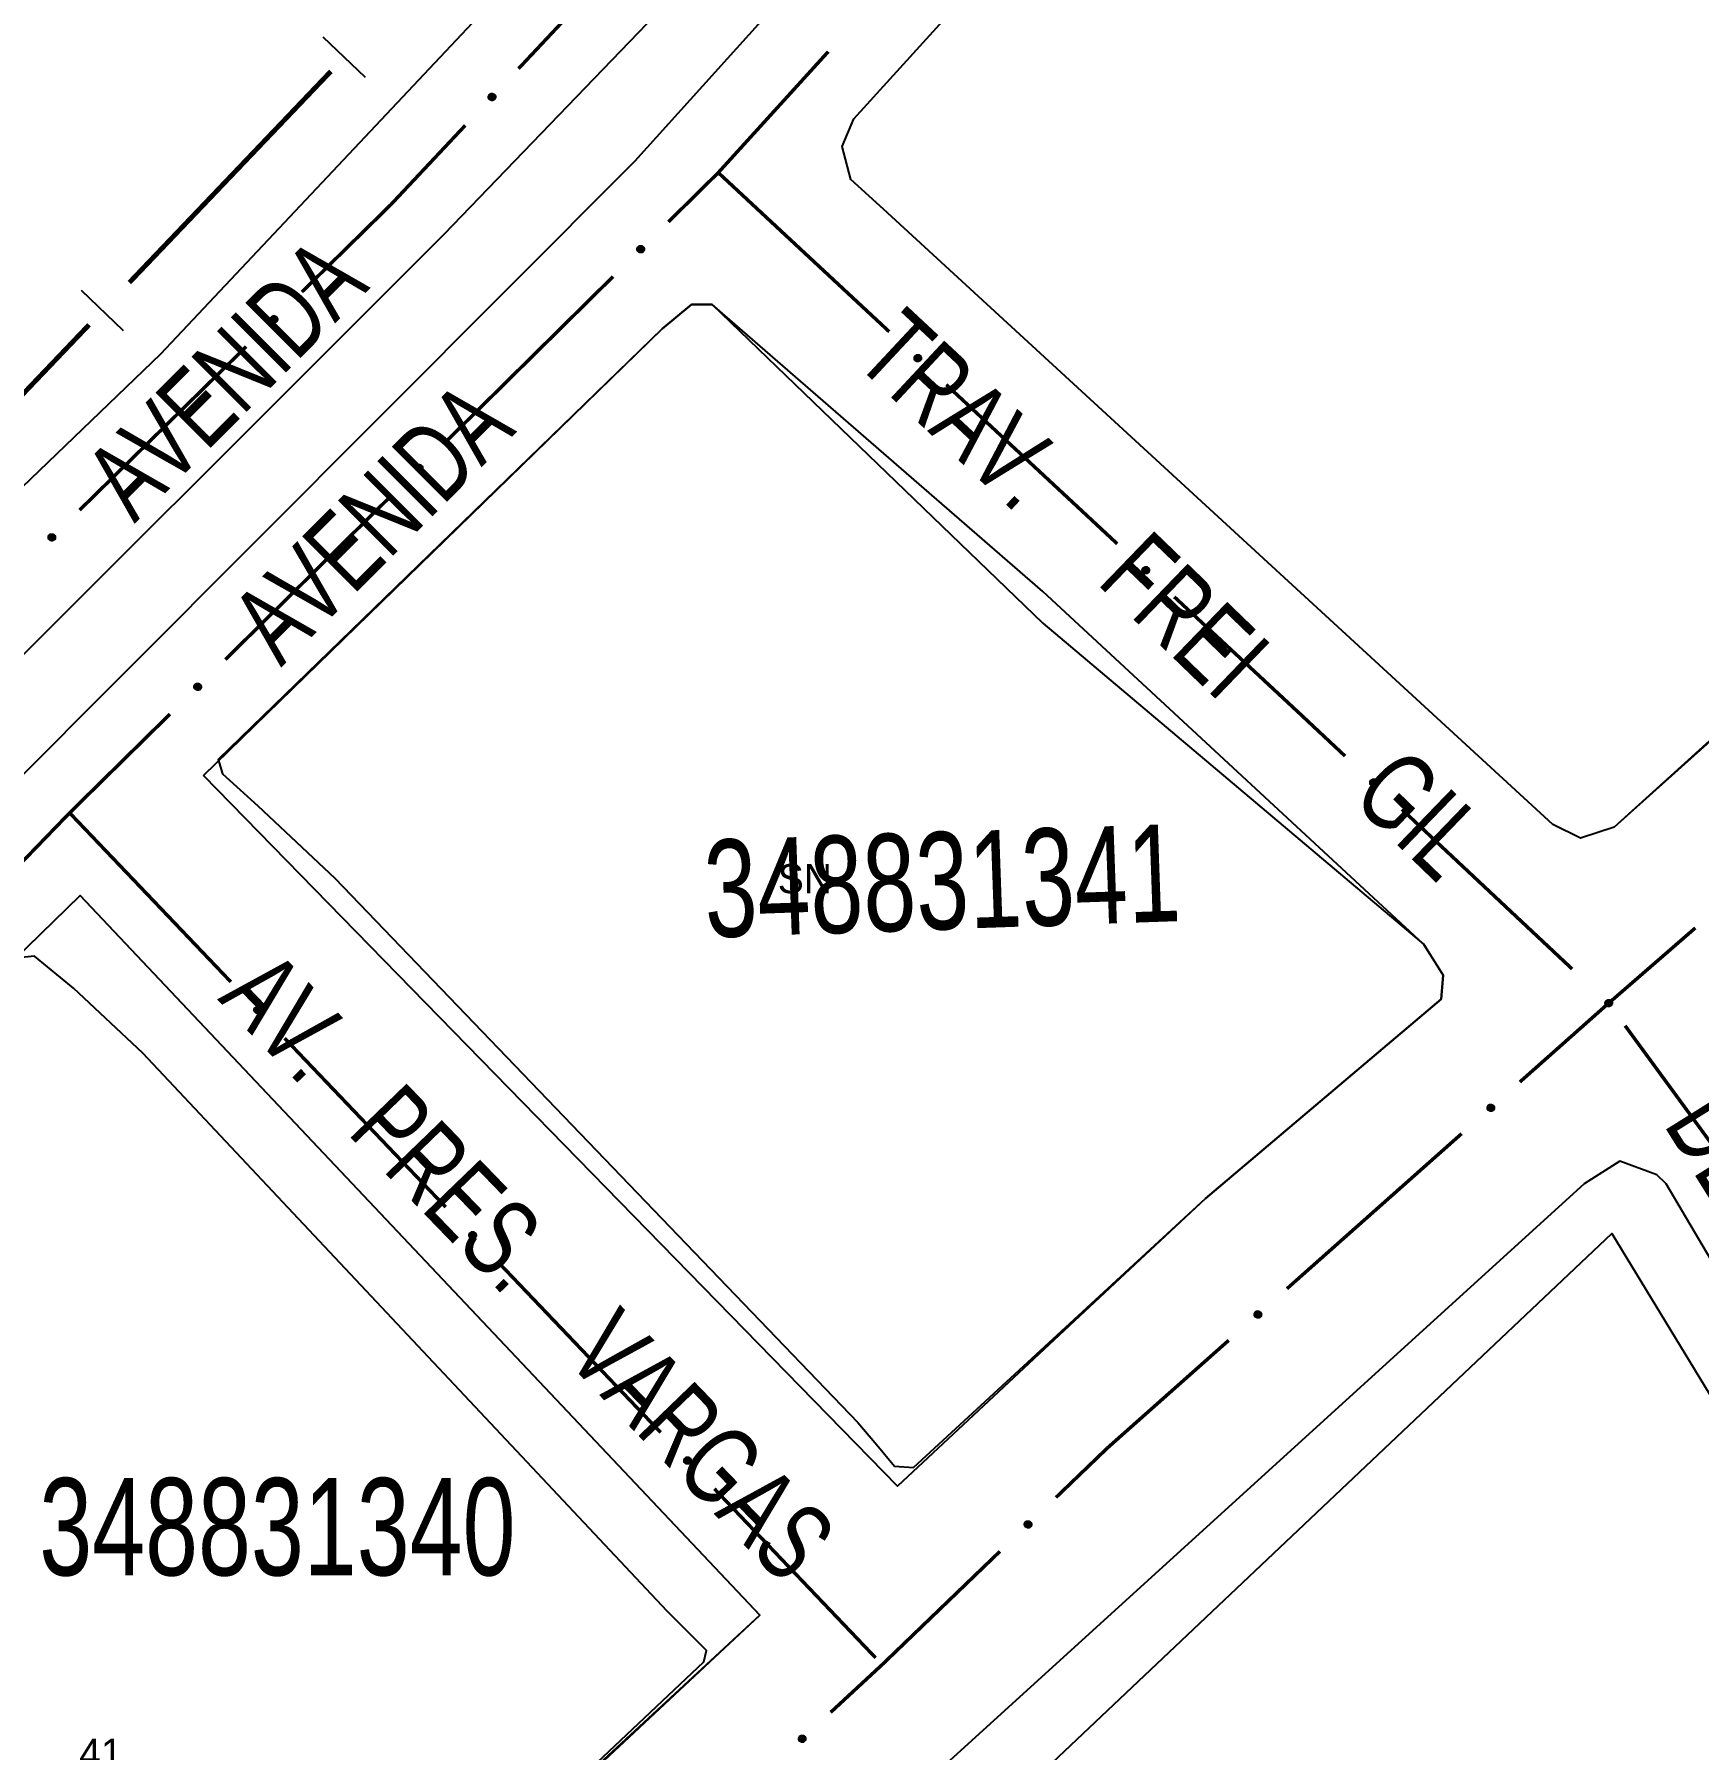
# Model space of a CAD drawing. Extents: x 199577 to 200882, y 4838726 to 4840156.
# Drawn here: x 200227.9 to 200313.4, y 4839919.8 to 4840007.9 of the extents above; entities that cross this region are included whole.
import ezdxf
from ezdxf.enums import TextEntityAlignment as Align

# ---------------------------------------------------------------- set-up
doc = ezdxf.new("R2010")
doc.units = 0
doc.header["$LTSCALE"] = 1.5
doc.header["$MEASUREMENT"] = 0
for name, color, linetype in [('CD_MALHA_LOTES', 7, 'CONTINUOUS'), ('CD_TXT_QUADRA', 2, 'CONTINUOUS'), ('LM-LIM-SETORES-BAIRROS', 250, 'CONTINUOUS'), ('RU-QUADRA', 210, 'CONTINUOUS'), ('SV-EIXO-RUA-PAV', 20, 'CONTINUOUS'), ('SV-RUA-PAVIM', 7, 'CONTINUOUS'), ('SV-TXT-RUA-PAV', 7, 'CONTINUOUS'), ('Th_NmrPorta', 1, 'CONTINUOUS')]:
    doc.layers.add(name, color=color, linetype=linetype)
doc.styles.add('ARIAL', font='ARIAL.SHX')

msp = doc.modelspace()

# ---------------------------------------------------------------- linework, layer by layer
at = {"layer": 'CD_MALHA_LOTES', "linetype": 'Continuous', "flags": 128}
for points in [[(200420.47, 4840073.04), (200420.49, 4840071.09), (200419.44, 4840068.01), (200416.15, 4840064.12), (200374.87, 4840026.07), (200324.85, 4839981.43), (200309.09, 4839967.15), (200307.37, 4839966.59), (200305.95, 4839967.3), (200271.55, 4839998.92)], [(200271.55, 4839998.92), (200269.87, 4840000.43), (200269.42, 4840002.13), (200270.02, 4840003.55), (200278.35, 4840012.73)], [(200260.18, 4839992.77), (200261.69, 4839994.01), (200262.75, 4839994.01), (200279.74, 4839977.64), (200299.3, 4839961.14), (200300.3, 4839959.55), (200300.2, 4839958.31), (200288.1, 4839948.08), (200272.27, 4839933.3)], [(200236.61, 4839969.81), (200260.18, 4839992.77)], [(200272.27, 4839933.3), (200236.61, 4839969.81)], [(200205.7, 4839930.33), (200203.48, 4839935.06), (200203.88, 4839937.05), (200205.11, 4839939.13), (200230.27, 4839963.64)], [(200230.27, 4839963.64), (200265.19, 4839926.67)], [(200257.47, 4839897.56), (200308.97, 4839946.28), (200329.27, 4839912.91), (200303.34, 4839897.56)], [(200265.19, 4839926.67), (200233.74, 4839897.56)]]:
    msp.add_lwpolyline(points, dxfattribs=at)
at = {"layer": 'LM-LIM-SETORES-BAIRROS'}
for points in [[(200244.930331, 4840005.684069), (200242.759812, 4840007.755023)], [(200232.504609, 4839992.660957), (200230.334091, 4839994.731911)]]:
    msp.add_lwpolyline(points, dxfattribs=at)
at = {"layer": 'LM-LIM-SETORES-BAIRROS', "const_width": 0.25}
for points in [[(200232.799986, 4839995.143447), (200243.154754, 4840005.99604)], [(200224.2, 4839986.13), (200230.729032, 4839992.972928)]]:
    msp.add_lwpolyline(points, dxfattribs=at)
at = {"layer": 'RU-QUADRA', "linetype": 'Continuous', "flags": 128}
for points in [[(200271.55, 4839998.92), (200269.87, 4840000.43), (200269.42, 4840002.13), (200270.02, 4840003.55), (200278.35, 4840012.73), (200294.07, 4840030.4), (200339.42, 4840085.59), (200368.04, 4840124.32), (200373.22, 4840128.26), (200377.31, 4840129.5), (200381.41, 4840129.62), (200385.26, 4840128.97), (200388.91, 4840126.66), (200391.81, 4840123.42), (200394.09, 4840119.61), (200420.47, 4840073.04), (200420.49, 4840071.09), (200419.44, 4840068.01), (200416.15, 4840064.12), (200374.44, 4840025.69), (200309.09, 4839967.15), (200307.37, 4839966.59), (200305.95, 4839967.3)], [(200236.61, 4839969.81), (200260.18, 4839992.77), (200261.69, 4839994.01), (200262.75, 4839994.01), (200279.74, 4839977.64), (200299.3, 4839961.14), (200300.3, 4839959.55), (200300.2, 4839958.31), (200288.1, 4839948.08), (200272.27, 4839933.3)], [(200234, 4839897.56), (200234.02, 4839897.57), (200265.19, 4839926.67), (200230.27, 4839963.64), (200205.11, 4839939.13), (200203.88, 4839937.05), (200203.48, 4839935.06), (200205.7, 4839930.33), (200225.45, 4839897.56), (200226.01, 4839896.64), (200227.75, 4839895.31), (200229.82, 4839894.95), (200231.68, 4839895.65)], [(200257.47, 4839897.56), (200308.97, 4839946.28), (200329.27, 4839912.91), (200303.34, 4839897.56), (200248.55, 4839865.11), (200240.43, 4839878.64), (200242.24, 4839883.15)]]:
    msp.add_lwpolyline(points, close=True, dxfattribs=at)
at = {"layer": 'SV-EIXO-RUA-PAV', "const_width": 0.18}
for points in [[(200261.010119, 4840014.883961), (200252.797047, 4840006.134935)], [(200263.06, 4840000.79), (200268.711251, 4840007.008542)], [(200250.059356, 4840003.218593), (200246.637243, 4839999.573166)], [(200260.500869, 4839998.262005), (200262.635133, 4840000.370302)], [(200262.635133, 4840000.370302), (200263.06, 4840000.79)], [(200263.06, 4840000.79), (200271.845559, 4839992.61602)], [(200246.637243, 4839999.573166), (200246.24, 4839999.15)], [(200246.24, 4839999.15), (200241.658341, 4839994.653381)], [(200249.118129, 4839987.017752), (200257.655184, 4839995.450942)], [(200238.803545, 4839991.851571), (200230.239154, 4839983.446143)], [(200274.774078, 4839989.891359), (200283.559637, 4839981.717379)], [(200237.735389, 4839975.773499), (200246.272444, 4839984.206689)], [(200286.488157, 4839978.992719), (200292.345196, 4839973.543398)], [(200229.73, 4839967.89), (200234.885504, 4839972.966694)], [(200292.345196, 4839973.543398), (200292.94, 4839972.99)], [(200292.94, 4839972.99), (200295.265314, 4839970.809743)], [(200229.198699, 4839967.340251), (200229.73, 4839967.89)], [(200229.73, 4839967.89), (200238.012547, 4839959.206716)], [(200298.183291, 4839968.073795), (200306.937221, 4839959.865951)], [(200226.418943, 4839964.463976), (200229.198699, 4839967.340251)], [(200313.263528, 4839961.978936), (200309.488949, 4839958.699827)], [(200308.81, 4839958.11), (200304.246912, 4839954.060814)], [(200309.488949, 4839958.699827), (200308.81, 4839958.11)], [(200240.773396, 4839956.312289), (200249.055943, 4839947.629005)], [(200309.65593, 4839956.953611), (200316.740913, 4839947.268415)], [(200301.255033, 4839951.405883), (200292.279393, 4839943.441092)], [(200251.816792, 4839944.734577), (200260.099339, 4839936.051294)], [(200289.287513, 4839940.786162), (200283.303753, 4839935.476301)], [(200283.06, 4839935.26), (200280.412193, 4839932.7128)], [(200283.303753, 4839935.476301), (200283.06, 4839935.26)], [(200262.860188, 4839933.156866), (200271.142736, 4839924.473582)], [(200277.52953, 4839929.939669), (200271.764205, 4839924.393406)], [(200271.48, 4839924.12), (200268.834224, 4839921.670413)], [(200271.764205, 4839924.393406), (200271.48, 4839924.12)]]:
    msp.add_lwpolyline(points, dxfattribs=at)
at = {"layer": 'SV-EIXO-RUA-PAV'}
for points in [[(200251.606798, 4840004.706178), (200251.609035, 4840004.657321), (200251.600967, 4840004.614873), (200251.584048, 4840004.581406), (200251.561386, 4840004.555731), (200251.535243, 4840004.532075), (200251.503623, 4840004.51404), (200251.464095, 4840004.501798), (200251.4151, 4840004.499209), (200251.37216, 4840004.510332), (200251.338462, 4840004.525164), (200251.310329, 4840004.547253), (200251.287774, 4840004.573035), (200251.270126, 4840004.606499), (200251.258111, 4840004.646678), (200251.256701, 4840004.696007), (200251.264896, 4840004.737568), (200251.28211, 4840004.769509), (200251.304497, 4840004.797651), (200251.331476, 4840004.821482), (200251.362617, 4840004.839007), (200251.403092, 4840004.851032), (200251.451799, 4840004.851778), (200251.493343, 4840004.844078), (200251.525518, 4840004.827316), (200251.552728, 4840004.804653), (200251.576774, 4840004.77872), (200251.596226, 4840004.74769), (200251.606798, 4840004.706178)], [(200258.898449, 4839996.833813), (200258.898055, 4839996.88272), (200258.907717, 4839996.924833), (200258.925886, 4839996.957639), (200258.9495, 4839996.982441), (200258.976516, 4839997.005095), (200259.008793, 4839997.021925), (200259.048755, 4839997.032669), (200259.097812, 4839997.033408), (200259.140303, 4839997.020674), (200259.173418, 4839997.004583), (200259.200699, 4839996.981448), (200259.222265, 4839996.954835), (200259.238639, 4839996.920729), (200259.249131, 4839996.880126), (200259.248681, 4839996.830779), (200259.238925, 4839996.789557), (200259.220518, 4839996.758287), (200259.197087, 4839996.731009), (200259.169228, 4839996.708212), (200259.137449, 4839996.691874), (200259.096549, 4839996.681383), (200259.047849, 4839996.682473), (200259.006624, 4839996.691734), (200258.975105, 4839996.709697), (200258.948768, 4839996.73337), (200258.925717, 4839996.760191), (200258.907449, 4839996.791932), (200258.898449, 4839996.833813)], [(200240.410594, 4839993.274553), (200240.410829, 4839993.225645), (200240.401029, 4839993.183563), (200240.382754, 4839993.150817), (200240.35906, 4839993.126091), (200240.33197, 4839993.103526), (200240.299639, 4839993.086801), (200240.259643, 4839993.076186), (200240.210583, 4839993.075606), (200240.168134, 4839993.088478), (200240.135071, 4839993.104677), (200240.107866, 4839993.1279), (200240.086386, 4839993.154583), (200240.070123, 4839993.188742), (200240.059763, 4839993.229379), (200240.060373, 4839993.278725), (200240.070263, 4839993.319915), (200240.088771, 4839993.351124), (200240.112291, 4839993.378326), (200240.140223, 4839993.401033), (200240.172055, 4839993.417267), (200240.21299, 4839993.427625), (200240.261686, 4839993.426377), (200240.30288, 4839993.416982), (200240.334341, 4839993.398917), (200240.360601, 4839993.375159), (200240.383564, 4839993.348264), (200240.40173, 4839993.316463), (200240.410594, 4839993.274553)], [(200273.279609, 4839991.432153), (200273.328456, 4839991.434608), (200273.370939, 4839991.426729), (200273.404481, 4839991.409959), (200273.430257, 4839991.387412), (200273.454029, 4839991.361375), (200273.472205, 4839991.329836), (200273.484624, 4839991.290363), (200273.48743, 4839991.24138), (200273.476499, 4839991.19839), (200273.461817, 4839991.164626), (200273.439854, 4839991.136395), (200273.414173, 4839991.113725), (200273.380788, 4839991.095929), (200273.340663, 4839991.083734), (200273.29134, 4839991.082104), (200273.249744, 4839991.090114), (200273.217726, 4839991.107186), (200273.189484, 4839991.129447), (200273.165533, 4839991.15632), (200273.14787, 4839991.187382), (200273.135665, 4839991.227803), (200273.134701, 4839991.276506), (200273.142216, 4839991.318085), (200273.158834, 4839991.350333), (200273.181376, 4839991.377644), (200273.207201, 4839991.401805), (200273.238144, 4839991.421396), (200273.279609, 4839991.432153)], [(200247.515709, 4839985.58956), (200247.515315, 4839985.638467), (200247.524977, 4839985.68058), (200247.543146, 4839985.713386), (200247.56676, 4839985.738188), (200247.593776, 4839985.760842), (200247.626053, 4839985.777672), (200247.666015, 4839985.788416), (200247.715072, 4839985.789155), (200247.757563, 4839985.776421), (200247.790678, 4839985.76033), (200247.817958, 4839985.737195), (200247.839525, 4839985.710582), (200247.855899, 4839985.676476), (200247.866391, 4839985.635873), (200247.865941, 4839985.586525), (200247.856185, 4839985.545304), (200247.837778, 4839985.514034), (200247.814347, 4839985.486755), (200247.786488, 4839985.463959), (200247.754709, 4839985.447621), (200247.713809, 4839985.43713), (200247.665109, 4839985.43822), (200247.623884, 4839985.447481), (200247.592364, 4839985.465444), (200247.566028, 4839985.489117), (200247.542977, 4839985.515938), (200247.524708, 4839985.547679), (200247.515709, 4839985.58956)], [(200228.991407, 4839982.067315), (200228.991642, 4839982.018408), (200228.981843, 4839981.976326), (200228.963567, 4839981.94358), (200228.939873, 4839981.918854), (200228.912783, 4839981.896288), (200228.880452, 4839981.879563), (200228.840456, 4839981.868949), (200228.791396, 4839981.868369), (200228.748947, 4839981.881241), (200228.715885, 4839981.89744), (200228.688679, 4839981.920662), (200228.667199, 4839981.947346), (200228.650936, 4839981.981504), (200228.640576, 4839982.022142), (200228.641186, 4839982.071487), (200228.651076, 4839982.112677), (200228.669584, 4839982.143887), (200228.693104, 4839982.171089), (200228.721037, 4839982.193795), (200228.752868, 4839982.21003), (200228.793803, 4839982.220388), (200228.842499, 4839982.21914), (200228.883693, 4839982.209745), (200228.915154, 4839982.19168), (200228.941414, 4839982.167922), (200228.964378, 4839982.141026), (200228.982543, 4839982.109226), (200228.991407, 4839982.067315)], [(200284.993687, 4839980.533512), (200285.042534, 4839980.535967), (200285.085017, 4839980.528089), (200285.118559, 4839980.511319), (200285.144335, 4839980.488771), (200285.168107, 4839980.462734), (200285.186283, 4839980.431195), (200285.198702, 4839980.391722), (200285.201508, 4839980.342739), (200285.190577, 4839980.29975), (200285.175896, 4839980.265986), (200285.153932, 4839980.237754), (200285.128251, 4839980.215085), (200285.094866, 4839980.197288), (200285.054741, 4839980.185094), (200285.005419, 4839980.183464), (200284.963822, 4839980.191473), (200284.931805, 4839980.208546), (200284.903563, 4839980.230806), (200284.879612, 4839980.257679), (200284.861949, 4839980.288741), (200284.849743, 4839980.329163), (200284.848779, 4839980.377865), (200284.856294, 4839980.419444), (200284.872913, 4839980.451693), (200284.895454, 4839980.479004), (200284.92128, 4839980.503165), (200284.952223, 4839980.522755), (200284.993687, 4839980.533512)], [(200236.130954, 4839974.347597), (200236.130638, 4839974.396505), (200236.140367, 4839974.438603), (200236.158587, 4839974.471379), (200236.182241, 4839974.496145), (200236.209293, 4839974.518755), (200236.241596, 4839974.535534), (200236.281575, 4839974.546215), (200236.330633, 4839974.546877), (200236.373104, 4839974.534076), (200236.406193, 4839974.517932), (200236.433437, 4839974.494754), (200236.454962, 4839974.468107), (200236.471281, 4839974.433975), (200236.48171, 4839974.393355), (200236.481181, 4839974.344009), (200236.47136, 4839974.302802), (200236.452904, 4839974.271562), (200236.429429, 4839974.244321), (200236.401535, 4839974.221568), (200236.36973, 4839974.20528), (200236.328813, 4839974.194854), (200236.280115, 4839974.196021), (200236.238905, 4839974.205347), (200236.207414, 4839974.22336), (200236.181114, 4839974.247075), (200236.158106, 4839974.273932), (200236.139888, 4839974.305702), (200236.130954, 4839974.347597)], [(200296.694782, 4839969.620348), (200296.743638, 4839969.622614), (200296.786091, 4839969.614572), (200296.819568, 4839969.597672), (200296.845256, 4839969.575026), (200296.868928, 4839969.548897), (200296.886981, 4839969.517288), (200296.899248, 4839969.477767), (200296.901865, 4839969.428774), (200296.890768, 4839969.385827), (200296.875956, 4839969.35212), (200296.853884, 4839969.323973), (200296.828116, 4839969.301403), (200296.794662, 4839969.283736), (200296.75449, 4839969.271696), (200296.705162, 4839969.270256), (200296.663597, 4839969.278427), (200296.631645, 4839969.295623), (200296.603489, 4839969.317992), (200296.579642, 4839969.344957), (200296.5621, 4839969.376087), (200296.55005, 4839969.416556), (200296.549274, 4839969.465262), (200296.55695, 4839969.506811), (200296.573693, 4839969.538995), (200296.59634, 4839969.566219), (200296.622258, 4839969.59028), (200296.653276, 4839969.609751), (200296.694782, 4839969.620348)], [(200308.814015, 4839958.290958), (200308.862447, 4839958.28415), (200308.90268, 4839958.268395), (200308.932454, 4839958.245596), (200308.953512, 4839958.218589), (200308.971942, 4839958.188533), (200308.983839, 4839958.15413), (200308.988585, 4839958.113023), (200308.982096, 4839958.064391), (200308.963248, 4839958.024237), (200308.942458, 4839957.993851), (200308.915561, 4839957.970272), (200308.886063, 4839957.952856), (200308.849919, 4839957.941681), (200308.808214, 4839957.937278), (200308.75947, 4839957.944986), (200308.720133, 4839957.960702), (200308.691913, 4839957.98351), (200308.66838, 4839958.010701), (200308.649931, 4839958.041611), (200308.638448, 4839958.075448), (200308.63409, 4839958.117447), (200308.642336, 4839958.165457), (200308.657563, 4839958.20487), (200308.679969, 4839958.233402), (200308.70726, 4839958.255969), (200308.737181, 4839958.274821), (200308.771265, 4839958.288219), (200308.814015, 4839958.290958)], [(200239.373457, 4839957.93945), (200239.422363, 4839957.938988), (200239.464301, 4839957.92859), (200239.496783, 4839957.90985), (200239.521169, 4839957.885806), (200239.543346, 4839957.858397), (200239.559609, 4839957.825831), (200239.569652, 4839957.785688), (200239.569533, 4839957.736625), (200239.556058, 4839957.694363), (200239.53939, 4839957.661535), (200239.515782, 4839957.634663), (200239.488795, 4839957.613565), (200239.454408, 4839957.597791), (200239.413627, 4839957.58801), (200239.364295, 4839957.589324), (200239.32325, 4839957.5998), (200239.292308, 4839957.618751), (200239.265443, 4839957.642656), (200239.243137, 4839957.670909), (200239.227358, 4839957.702969), (200239.217584, 4839957.744047), (200239.219526, 4839957.79272), (200239.229507, 4839957.833776), (200239.248018, 4839957.864977), (200239.272148, 4839957.890895), (200239.299368, 4839957.913473), (200239.331424, 4839957.931184), (200239.373457, 4839957.93945)], [(200302.931505, 4839952.746377), (200302.929284, 4839952.697519), (200302.917384, 4839952.655982), (200302.897488, 4839952.624195), (200302.872582, 4839952.60069), (200302.844393, 4839952.579513), (200302.811263, 4839952.564433), (200302.770784, 4839952.55584), (200302.721757, 4839952.557724), (200302.680008, 4839952.572711), (200302.647801, 4839952.59055), (200302.621796, 4839952.615109), (200302.601682, 4839952.642838), (200302.587156, 4839952.67777), (200302.578848, 4839952.718876), (200302.581936, 4839952.768128), (200302.593882, 4839952.80877), (200302.613934, 4839952.839011), (200302.638789, 4839952.864998), (200302.667827, 4839952.886273), (200302.700434, 4839952.900889), (200302.741836, 4839952.909178), (200302.790408, 4839952.905487), (200302.831079, 4839952.894035), (200302.861594, 4839952.874413), (200302.886627, 4839952.849366), (200302.908211, 4839952.821352), (200302.924757, 4839952.788679), (200302.931505, 4839952.746377)], [(200250.416853, 4839946.361738), (200250.465759, 4839946.361276), (200250.507697, 4839946.350879), (200250.540179, 4839946.332139), (200250.564565, 4839946.308094), (200250.586742, 4839946.280686), (200250.603005, 4839946.248119), (200250.613048, 4839946.207976), (200250.612929, 4839946.158913), (200250.599454, 4839946.116652), (200250.582786, 4839946.083823), (200250.559178, 4839946.056952), (200250.532191, 4839946.035854), (200250.497804, 4839946.02008), (200250.457023, 4839946.010299), (200250.407692, 4839946.011613), (200250.366647, 4839946.022089), (200250.335704, 4839946.04104), (200250.308839, 4839946.064944), (200250.286534, 4839946.093198), (200250.270754, 4839946.125257), (200250.26098, 4839946.166335), (200250.262922, 4839946.215008), (200250.272903, 4839946.256065), (200250.291415, 4839946.287266), (200250.315545, 4839946.313184), (200250.342764, 4839946.335762), (200250.37482, 4839946.353472), (200250.416853, 4839946.361738)], [(200290.963986, 4839942.126656), (200290.961765, 4839942.077798), (200290.949865, 4839942.036261), (200290.929969, 4839942.004474), (200290.905062, 4839941.980969), (200290.876874, 4839941.959792), (200290.843743, 4839941.944711), (200290.803265, 4839941.936119), (200290.754238, 4839941.938003), (200290.712489, 4839941.95299), (200290.680281, 4839941.970829), (200290.654276, 4839941.995388), (200290.634163, 4839942.023116), (200290.619636, 4839942.058049), (200290.611329, 4839942.099155), (200290.614417, 4839942.148407), (200290.626362, 4839942.189049), (200290.646414, 4839942.21929), (200290.67127, 4839942.245277), (200290.700307, 4839942.266552), (200290.732914, 4839942.281168), (200290.774317, 4839942.289457), (200290.822889, 4839942.285765), (200290.86356, 4839942.274314), (200290.894074, 4839942.254692), (200290.919108, 4839942.229645), (200290.940692, 4839942.201631), (200290.957238, 4839942.168958), (200290.963986, 4839942.126656)], [(200261.460249, 4839934.784027), (200261.509155, 4839934.783565), (200261.551093, 4839934.773167), (200261.583576, 4839934.754427), (200261.607961, 4839934.730383), (200261.630139, 4839934.702974), (200261.646401, 4839934.670408), (200261.656445, 4839934.630265), (200261.656325, 4839934.581202), (200261.64285, 4839934.53894), (200261.626182, 4839934.506112), (200261.602574, 4839934.47924), (200261.575587, 4839934.458142), (200261.5412, 4839934.442368), (200261.500419, 4839934.432588), (200261.451088, 4839934.433901), (200261.410043, 4839934.444377), (200261.3791, 4839934.463328), (200261.352236, 4839934.487233), (200261.32993, 4839934.515486), (200261.31415, 4839934.547546), (200261.304376, 4839934.588624), (200261.306318, 4839934.637297), (200261.316299, 4839934.678354), (200261.334811, 4839934.709554), (200261.358941, 4839934.735473), (200261.386161, 4839934.758051), (200261.418217, 4839934.775761), (200261.460249, 4839934.784027)], [(200279.150724, 4839931.346515), (200279.15047, 4839931.297607), (200279.140251, 4839931.255625), (200279.121649, 4839931.223063), (200279.097709, 4839931.198575), (200279.070395, 4839931.176282), (200279.037898, 4839931.159881), (200278.997798, 4839931.149667), (200278.948735, 4839931.149577), (200278.906416, 4839931.162873), (200278.873517, 4839931.179401), (200278.846546, 4839931.202895), (200278.825333, 4839931.229792), (200278.809413, 4839931.264111), (200278.799459, 4839931.30485), (200278.800563, 4839931.354187), (200278.810864, 4839931.395276), (200278.829683, 4839931.426299), (200278.853474, 4839931.453265), (200278.881632, 4839931.475691), (200278.913624, 4839931.491606), (200278.95466, 4839931.501555), (200279.003341, 4839931.49982), (200279.04444, 4839931.490014), (200279.075719, 4839931.471635), (200279.10174, 4839931.447615), (200279.124433, 4839931.420492), (200279.14228, 4839931.388511), (200279.150724, 4839931.346515)], [(200267.546864, 4839920.328496), (200267.545674, 4839920.279602), (200267.534654, 4839920.237823), (200267.515434, 4839920.205623), (200267.491029, 4839920.181598), (200267.463294, 4839920.15983), (200267.430489, 4839920.144054), (200267.390201, 4839920.134608), (200267.341146, 4839920.135457), (200267.299089, 4839920.149559), (200267.266512, 4839920.166714), (200267.239995, 4839920.190718), (200267.2193, 4839920.218016), (200267.204039, 4839920.252634), (200267.194866, 4839920.293555), (200267.196913, 4839920.342862), (200267.207998, 4839920.383747), (200267.227407, 4839920.414404), (200267.251708, 4839920.44091), (200267.28029, 4839920.462794), (200267.312581, 4839920.478095), (200267.3538, 4839920.487257), (200267.402438, 4839920.484591), (200267.443342, 4839920.474001), (200267.474264, 4839920.455028), (200267.499821, 4839920.430515), (200267.521992, 4839920.402962), (200267.539224, 4839920.370647), (200267.546864, 4839920.328496)]]:
    msp.add_lwpolyline(points, close=True, dxfattribs=at)
for points in [[(200251.362617, 4840004.839007), (200251.256701, 4840004.696007)], [(200251.403092, 4840004.851032), (200251.258111, 4840004.646678)], [(200251.38082, 4840004.839376), (200251.262377, 4840004.677317)], [(200251.344539, 4840004.826645), (200251.264833, 4840004.7218)], [(200251.331476, 4840004.821482), (200251.264896, 4840004.737568)], [(200251.425933, 4840004.847559), (200251.265829, 4840004.629159)], [(200251.451799, 4840004.851778), (200251.270126, 4840004.606499)], [(200251.470355, 4840004.847031), (200251.281422, 4840004.593934)], [(200251.493343, 4840004.844078), (200251.287774, 4840004.573035)], [(200251.506495, 4840004.833693), (200251.300751, 4840004.562688)], [(200251.525518, 4840004.827316), (200251.310329, 4840004.547253)], [(200251.53703, 4840004.814386), (200251.323694, 4840004.539279)], [(200251.552728, 4840004.804653), (200251.338462, 4840004.525164)], [(200251.562957, 4840004.788175), (200251.360016, 4840004.520155)], [(200251.576774, 4840004.77872), (200251.37216, 4840004.510332)], [(200251.583159, 4840004.759853), (200251.397089, 4840004.507811)], [(200251.596226, 4840004.74769), (200251.4151, 4840004.499209)], [(200251.599625, 4840004.727552), (200251.440638, 4840004.504361)], [(200251.606798, 4840004.706178), (200251.464095, 4840004.501798)], [(200251.606935, 4840004.679516), (200251.488614, 4840004.513599)], [(200251.609035, 4840004.657321), (200251.503623, 4840004.51404)], [(200251.60454, 4840004.633103), (200251.524773, 4840004.530187)], [(200251.600967, 4840004.614873), (200251.535243, 4840004.532075)], [(200258.898055, 4839996.88272), (200259.008793, 4839997.021925)], [(200258.898449, 4839996.833813), (200259.048755, 4839997.032669)], [(200258.899317, 4839996.860462), (200259.023809, 4839997.0218)], [(200258.90346, 4839996.906751), (200258.98705, 4839997.006587)], [(200258.904811, 4839996.812184), (200259.072098, 4839997.029223)], [(200258.907449, 4839996.791932), (200259.097812, 4839997.033408)], [(200258.907717, 4839996.924833), (200258.976516, 4839997.005095)], [(200258.920047, 4839996.779285), (200259.115487, 4839997.024133)], [(200258.925717, 4839996.760191), (200259.140303, 4839997.020674)], [(200258.939167, 4839996.750221), (200259.152068, 4839997.010401)], [(200258.948768, 4839996.73337), (200259.173418, 4839997.004583)], [(200258.964088, 4839996.723052), (200259.187644, 4839996.989921)], [(200258.975105, 4839996.709697), (200259.200699, 4839996.981448)], [(200258.993874, 4839996.702607), (200259.209687, 4839996.965664)], [(200259.006624, 4839996.691734), (200259.222265, 4839996.954835)], [(200259.029484, 4839996.687916), (200259.227825, 4839996.933712)], [(200259.047849, 4839996.682473), (200259.238639, 4839996.920729)], [(200259.073856, 4839996.685715), (200259.242079, 4839996.897924)], [(200259.096549, 4839996.681383), (200259.249131, 4839996.880126)], [(200259.119245, 4839996.692191), (200259.243713, 4839996.84967)], [(200259.137449, 4839996.691874), (200259.248681, 4839996.830779)], [(200259.15598, 4839996.703545), (200259.239582, 4839996.805311)], [(200259.169228, 4839996.708212), (200259.238925, 4839996.789557)], [(200240.21299, 4839993.427625), (200240.059763, 4839993.229379)], [(200240.172055, 4839993.417267), (200240.060373, 4839993.278725)], [(200240.190259, 4839993.416891), (200240.06528, 4839993.259817)], [(200240.235669, 4839993.42322), (200240.066757, 4839993.211558)], [(200240.153487, 4839993.405657), (200240.069555, 4839993.304163)], [(200240.261686, 4839993.426377), (200240.070123, 4839993.188742)], [(200240.140223, 4839993.401033), (200240.070263, 4839993.319915)], [(200240.280032, 4839993.420875), (200240.080895, 4839993.175724)], [(200240.30288, 4839993.416982), (200240.086386, 4839993.154583)], [(200240.315595, 4839993.406068), (200240.098929, 4839993.143713)], [(200240.334341, 4839993.398917), (200240.107866, 4839993.1279)], [(200240.345315, 4839993.385526), (200240.120893, 4839993.119385)], [(200240.360601, 4839993.375159), (200240.135071, 4839993.104677)], [(200240.370147, 4839993.358276), (200240.156402, 4839993.098789)], [(200240.383564, 4839993.348264), (200240.168134, 4839993.088478)], [(200240.389172, 4839993.329151), (200240.192939, 4839993.084938)], [(200240.40173, 4839993.316463), (200240.210583, 4839993.075606)], [(200240.404302, 4839993.296203), (200240.23631, 4839993.079708)], [(200240.410594, 4839993.274553), (200240.259643, 4839993.076186)], [(200240.409639, 4839993.247907), (200240.284624, 4839993.086974)], [(200240.410829, 4839993.225645), (200240.299639, 4839993.086801)], [(200240.405346, 4839993.201632), (200240.321432, 4839993.102068)], [(200240.401029, 4839993.183563), (200240.33197, 4839993.103526)], [(200273.134701, 4839991.276506), (200273.380788, 4839991.095929)], [(200273.135665, 4839991.227803), (200273.340663, 4839991.083734)], [(200273.139036, 4839991.250659), (200273.358148, 4839991.091531)], [(200273.139365, 4839991.295083), (200273.393303, 4839991.107281)], [(200273.142216, 4839991.318085), (200273.414173, 4839991.113725)], [(200273.14742, 4839991.205583), (200273.310006, 4839991.087864)], [(200273.14787, 4839991.187382), (200273.29134, 4839991.082104)], [(200273.152542, 4839991.331282), (200273.424462, 4839991.126749)], [(200273.158834, 4839991.350333), (200273.439854, 4839991.136395)], [(200273.160312, 4839991.16936), (200273.265512, 4839991.090121)], [(200273.165533, 4839991.15632), (200273.249744, 4839991.090114)], [(200273.171713, 4839991.361903), (200273.447768, 4839991.149795)], [(200273.181376, 4839991.377644), (200273.461817, 4839991.164626)], [(200273.197808, 4839991.387947), (200273.466731, 4839991.186202)], [(200273.207201, 4839991.401805), (200273.476499, 4839991.19839)], [(200273.226039, 4839991.408275), (200273.478909, 4839991.22333)], [(200273.238144, 4839991.421396), (200273.48743, 4839991.24138)], [(200273.258267, 4839991.424885), (200273.482165, 4839991.266895)], [(200273.279609, 4839991.432153), (200273.484624, 4839991.290363)], [(200273.30627, 4839991.432409), (200273.472713, 4839991.314828)], [(200273.328456, 4839991.434608), (200273.472205, 4839991.329836)], [(200273.352693, 4839991.430221), (200273.455964, 4839991.350913)], [(200273.370939, 4839991.426729), (200273.454029, 4839991.361375)], [(200247.515315, 4839985.638467), (200247.626053, 4839985.777672)], [(200247.515709, 4839985.58956), (200247.666015, 4839985.788416)], [(200247.516577, 4839985.616209), (200247.641069, 4839985.777547)], [(200247.520719, 4839985.662498), (200247.60431, 4839985.762334)], [(200247.52207, 4839985.567931), (200247.689358, 4839985.78497)], [(200247.524708, 4839985.547679), (200247.715072, 4839985.789155)], [(200247.524977, 4839985.68058), (200247.593776, 4839985.760842)], [(200247.537307, 4839985.535032), (200247.732747, 4839985.77988)], [(200247.542977, 4839985.515938), (200247.757563, 4839985.776421)], [(200247.556427, 4839985.505968), (200247.769328, 4839985.766148)], [(200247.566028, 4839985.489117), (200247.790678, 4839985.76033)], [(200247.581348, 4839985.478799), (200247.804904, 4839985.745668)], [(200247.592364, 4839985.465444), (200247.817958, 4839985.737195)], [(200247.611134, 4839985.458354), (200247.826947, 4839985.721411)], [(200247.623884, 4839985.447481), (200247.839525, 4839985.710582)], [(200247.646744, 4839985.443663), (200247.845085, 4839985.689459)], [(200247.665109, 4839985.43822), (200247.855899, 4839985.676476)], [(200247.691115, 4839985.441462), (200247.859339, 4839985.653671)], [(200247.713809, 4839985.43713), (200247.866391, 4839985.635873)], [(200247.736505, 4839985.447938), (200247.860973, 4839985.605417)], [(200247.754709, 4839985.447621), (200247.865941, 4839985.586525)], [(200247.773239, 4839985.459292), (200247.856842, 4839985.561058)], [(200247.786488, 4839985.463959), (200247.856185, 4839985.545304)], [(200228.793803, 4839982.220388), (200228.640576, 4839982.022142)], [(200228.752868, 4839982.21003), (200228.641186, 4839982.071487)], [(200228.771072, 4839982.209653), (200228.646093, 4839982.05258)], [(200228.816482, 4839982.215982), (200228.64757, 4839982.004321)], [(200228.7343, 4839982.198419), (200228.650368, 4839982.096925)], [(200228.842499, 4839982.21914), (200228.650936, 4839981.981504)], [(200228.721037, 4839982.193795), (200228.651076, 4839982.112677)], [(200228.860845, 4839982.213637), (200228.661708, 4839981.968487)], [(200228.883693, 4839982.209745), (200228.667199, 4839981.947346)], [(200228.896408, 4839982.19883), (200228.679742, 4839981.936476)], [(200228.915154, 4839982.19168), (200228.688679, 4839981.920662)], [(200228.926128, 4839982.178289), (200228.701707, 4839981.912148)], [(200228.941414, 4839982.167922), (200228.715885, 4839981.89744)], [(200228.95096, 4839982.151039), (200228.737215, 4839981.891552)], [(200228.964378, 4839982.141026), (200228.748947, 4839981.881241)], [(200228.969985, 4839982.121914), (200228.773752, 4839981.877701)], [(200228.982543, 4839982.109226), (200228.791396, 4839981.868369)], [(200228.985115, 4839982.088965), (200228.817124, 4839981.87247)], [(200228.991407, 4839982.067315), (200228.840456, 4839981.868949)], [(200228.990452, 4839982.04067), (200228.865437, 4839981.879737)], [(200228.991642, 4839982.018408), (200228.880452, 4839981.879563)], [(200228.986159, 4839981.994395), (200228.902245, 4839981.894831)], [(200228.981843, 4839981.976326), (200228.912783, 4839981.896288)], [(200284.848779, 4839980.377865), (200285.094866, 4839980.197288)], [(200284.849743, 4839980.329163), (200285.054741, 4839980.185094)], [(200284.853115, 4839980.352018), (200285.072226, 4839980.19289)], [(200284.853444, 4839980.396443), (200285.107381, 4839980.20864)], [(200284.856294, 4839980.419444), (200285.128251, 4839980.215085)], [(200284.861498, 4839980.306943), (200285.024084, 4839980.189223)], [(200284.861949, 4839980.288741), (200285.005419, 4839980.183464)], [(200284.866621, 4839980.432641), (200285.138541, 4839980.228108)], [(200284.872913, 4839980.451693), (200285.153932, 4839980.237754)], [(200284.874391, 4839980.270719), (200284.97959, 4839980.19148)], [(200284.879612, 4839980.257679), (200284.963822, 4839980.191473)], [(200284.885792, 4839980.463263), (200285.161847, 4839980.251155)], [(200284.895454, 4839980.479004), (200285.175896, 4839980.265986)], [(200284.911886, 4839980.489306), (200285.180809, 4839980.287562)], [(200284.92128, 4839980.503165), (200285.190577, 4839980.29975)], [(200284.940118, 4839980.509634), (200285.192987, 4839980.32469)], [(200284.952223, 4839980.522755), (200285.201508, 4839980.342739)], [(200284.972345, 4839980.526244), (200285.196244, 4839980.368254)], [(200284.993687, 4839980.533512), (200285.198702, 4839980.391722)], [(200285.020349, 4839980.533768), (200285.186791, 4839980.416188)], [(200285.042534, 4839980.535967), (200285.186283, 4839980.431195)], [(200285.066771, 4839980.53158), (200285.170042, 4839980.452272)], [(200285.085017, 4839980.528089), (200285.168107, 4839980.462734)], [(200236.130638, 4839974.396505), (200236.241596, 4839974.535534)], [(200236.130954, 4839974.347597), (200236.281575, 4839974.546215)], [(200236.131864, 4839974.374244), (200236.256612, 4839974.535385)], [(200236.13608, 4839974.420527), (200236.219829, 4839974.52023)], [(200236.137282, 4839974.325958), (200236.304913, 4839974.542733)], [(200236.139888, 4839974.305702), (200236.330633, 4839974.546877)], [(200236.140367, 4839974.438603), (200236.209293, 4839974.518755)], [(200236.152466, 4839974.293035), (200236.348293, 4839974.537574)], [(200236.158106, 4839974.273932), (200236.373104, 4839974.534076)], [(200236.17154, 4839974.263941), (200236.384853, 4839974.523784)], [(200236.181114, 4839974.247075), (200236.406193, 4839974.517932)], [(200236.196418, 4839974.236733), (200236.420396, 4839974.503247)], [(200236.207414, 4839974.22336), (200236.433437, 4839974.494754)], [(200236.226172, 4839974.216241), (200236.442401, 4839974.478956)], [(200236.238905, 4839974.205347), (200236.454962, 4839974.468107)], [(200236.261759, 4839974.201493), (200236.460488, 4839974.446975)], [(200236.280115, 4839974.196021), (200236.471281, 4839974.433975)], [(200236.306127, 4839974.199222), (200236.474685, 4839974.411165)], [(200236.328813, 4839974.194854), (200236.48171, 4839974.393355)], [(200236.351526, 4839974.205626), (200236.476243, 4839974.362908)], [(200236.36973, 4839974.20528), (200236.481181, 4839974.344009)], [(200236.388279, 4839974.216922), (200236.472042, 4839974.318555)], [(200236.401535, 4839974.221568), (200236.47136, 4839974.302802)], [(200296.55695, 4839969.506811), (200296.828116, 4839969.301403)], [(200296.567327, 4839969.519968), (200296.838455, 4839969.314387)], [(200296.573693, 4839969.538995), (200296.853884, 4839969.323973)], [(200296.586616, 4839969.550516), (200296.86185, 4839969.337343)], [(200296.59634, 4839969.566219), (200296.875956, 4839969.35212)], [(200296.612811, 4839969.576458), (200296.880953, 4839969.373677)], [(200296.622258, 4839969.59028), (200296.890768, 4839969.385827)], [(200296.641121, 4839969.596677), (200296.893274, 4839969.410757)], [(200296.653276, 4839969.609751), (200296.901865, 4839969.428774)], [(200296.673412, 4839969.613162), (200296.896699, 4839969.454309)], [(200296.694782, 4839969.620348), (200296.899248, 4839969.477767)], [(200296.721444, 4839969.620501), (200296.887432, 4839969.502279)], [(200296.743638, 4839969.622614), (200296.886981, 4839969.517288)], [(200296.767858, 4839969.618134), (200296.870822, 4839969.538428)], [(200296.786091, 4839969.614572), (200296.868928, 4839969.548897)], [(200296.549274, 4839969.465262), (200296.794662, 4839969.283736)], [(200296.55005, 4839969.416556), (200296.75449, 4839969.271696)], [(200296.55351, 4839969.439398), (200296.772005, 4839969.279425)], [(200296.55401, 4839969.483821), (200296.807221, 4839969.295039)], [(200296.561719, 4839969.394291), (200296.723849, 4839969.275944)], [(200296.5621, 4839969.376087), (200296.705162, 4839969.270256)], [(200296.574472, 4839969.358017), (200296.679364, 4839969.278373)], [(200296.579642, 4839969.344957), (200296.663597, 4839969.278427)], [(200308.63409, 4839958.117447), (200308.808214, 4839957.937278)], [(200308.638448, 4839958.075448), (200308.75947, 4839957.944986)], [(200308.641441, 4839958.093408), (200308.778887, 4839957.947119)], [(200308.641715, 4839958.139256), (200308.826856, 4839957.941634)], [(200308.642336, 4839958.165457), (200308.849919, 4839957.941681)], [(200308.647265, 4839958.055402), (200308.735619, 4839957.957733)], [(200308.649931, 4839958.041611), (200308.720133, 4839957.960702)], [(200308.650422, 4839958.18282), (200308.864352, 4839957.950466)], [(200308.657563, 4839958.20487), (200308.886063, 4839957.952856)], [(200308.670194, 4839958.215881), (200308.898625, 4839957.963704)], [(200308.679969, 4839958.233402), (200308.915561, 4839957.970272)], [(200308.6948, 4839958.242334), (200308.925862, 4839957.981938)], [(200308.70726, 4839958.255969), (200308.942458, 4839957.993851)], [(200308.725341, 4839958.262985), (200308.951355, 4839958.014111)], [(200308.737181, 4839958.274821), (200308.963248, 4839958.024237)], [(200308.756902, 4839958.277619), (200308.970322, 4839958.048274)], [(200308.771265, 4839958.288219), (200308.982096, 4839958.064391)], [(200308.791685, 4839958.287848), (200308.981741, 4839958.090441)], [(200308.814015, 4839958.290958), (200308.988585, 4839958.113023)], [(200308.840245, 4839958.286177), (200308.981505, 4839958.139297)], [(200308.862447, 4839958.28415), (200308.983839, 4839958.15413)], [(200308.885421, 4839958.275267), (200308.971868, 4839958.177894)], [(200308.90268, 4839958.268395), (200308.971942, 4839958.188533)], [(200239.217584, 4839957.744047), (200239.413627, 4839957.58801)], [(200239.219526, 4839957.79272), (200239.454408, 4839957.597791)], [(200239.222312, 4839957.766661), (200239.431546, 4839957.594751)], [(200239.22529, 4839957.810986), (200239.467578, 4839957.608376)], [(200239.227358, 4839957.702969), (200239.364295, 4839957.589324)], [(200239.227994, 4839957.721165), (200239.383271, 4839957.593961)], [(200239.229507, 4839957.833776), (200239.488795, 4839957.613565)], [(200239.238703, 4839957.684237), (200239.338991, 4839957.598867)], [(200239.240601, 4839957.846335), (200239.499842, 4839957.625952)], [(200239.243137, 4839957.670909), (200239.32325, 4839957.5998)], [(200239.248018, 4839957.864977), (200239.515782, 4839957.634663)], [(200239.261564, 4839957.875758), (200239.524481, 4839957.647568)], [(200239.272148, 4839957.890895), (200239.53939, 4839957.661535)], [(200239.289165, 4839957.9002), (200239.545581, 4839957.682779)], [(200239.299368, 4839957.913473), (200239.556058, 4839957.694363)], [(200239.318559, 4839957.918808), (200239.559951, 4839957.719115)], [(200239.331424, 4839957.931184), (200239.569533, 4839957.736625)], [(200239.35172, 4839957.933467), (200239.565799, 4839957.762408)], [(200239.373457, 4839957.93945), (200239.569652, 4839957.785688)], [(200239.400086, 4839957.938116), (200239.559221, 4839957.81082)], [(200239.422363, 4839957.938988), (200239.559609, 4839957.825831)], [(200239.446295, 4839957.933164), (200239.544654, 4839957.847839)], [(200239.464301, 4839957.92859), (200239.543346, 4839957.858397)], [(200302.741836, 4839952.909178), (200302.578848, 4839952.718876)], [(200302.700434, 4839952.900889), (200302.581936, 4839952.768128)], [(200302.764266, 4839952.90364), (200302.584939, 4839952.700726)], [(200302.718595, 4839952.899599), (200302.585887, 4839952.748999)], [(200302.790408, 4839952.905487), (200302.587156, 4839952.67777)], [(200302.681306, 4839952.890225), (200302.592383, 4839952.793074)], [(200302.667827, 4839952.886273), (200302.593882, 4839952.80877)], [(200302.808456, 4839952.89907), (200302.59726, 4839952.664228)], [(200302.831079, 4839952.894035), (200302.601682, 4839952.642838)], [(200302.84323, 4839952.882496), (200302.613663, 4839952.631352)], [(200302.861594, 4839952.874413), (200302.621796, 4839952.615109)], [(200302.871881, 4839952.860488), (200302.634379, 4839952.605951)], [(200302.886627, 4839952.849366), (200302.647801, 4839952.59055)], [(200302.895313, 4839952.832026), (200302.668809, 4839952.583598)], [(200302.908211, 4839952.821352), (200302.680008, 4839952.572711)], [(200302.912852, 4839952.801982), (200302.704604, 4839952.56793)], [(200302.924757, 4839952.788679), (200302.721757, 4839952.557724)], [(200302.926309, 4839952.768315), (200302.747658, 4839952.560528)], [(200302.931505, 4839952.746377), (200302.770784, 4839952.55584)], [(200302.929214, 4839952.719813), (200302.796275, 4839952.56536)], [(200302.929284, 4839952.697519), (200302.811263, 4839952.564433)], [(200302.922603, 4839952.673812), (200302.833795, 4839952.578587)], [(200302.917384, 4839952.655982), (200302.844393, 4839952.579513)], [(200250.26098, 4839946.166335), (200250.457023, 4839946.010299)], [(200250.262922, 4839946.215008), (200250.497804, 4839946.02008)], [(200250.265708, 4839946.188949), (200250.474942, 4839946.017039)], [(200250.268686, 4839946.233275), (200250.510974, 4839946.030665)], [(200250.270754, 4839946.125257), (200250.407692, 4839946.011613)], [(200250.27139, 4839946.143454), (200250.426667, 4839946.016249)], [(200250.272903, 4839946.256065), (200250.532191, 4839946.035854)], [(200250.282099, 4839946.106526), (200250.382387, 4839946.021156)], [(200250.283998, 4839946.268623), (200250.543238, 4839946.04824)], [(200250.286534, 4839946.093198), (200250.366647, 4839946.022089)], [(200250.291415, 4839946.287266), (200250.559178, 4839946.056952)], [(200250.30496, 4839946.298047), (200250.567877, 4839946.069857)], [(200250.315545, 4839946.313184), (200250.582786, 4839946.083823)], [(200250.332561, 4839946.322489), (200250.588977, 4839946.105068)], [(200250.342764, 4839946.335762), (200250.599454, 4839946.116652)], [(200250.361955, 4839946.341097), (200250.603347, 4839946.141404)], [(200250.37482, 4839946.353472), (200250.612929, 4839946.158913)], [(200250.395116, 4839946.355756), (200250.609195, 4839946.184696)], [(200250.416853, 4839946.361738), (200250.613048, 4839946.207976)], [(200250.443482, 4839946.360404), (200250.602618, 4839946.233108)], [(200250.465759, 4839946.361276), (200250.603005, 4839946.248119)], [(200250.489691, 4839946.355452), (200250.58805, 4839946.270128)], [(200250.507697, 4839946.350879), (200250.586742, 4839946.280686)], [(200290.774317, 4839942.289457), (200290.611329, 4839942.099155)], [(200290.732914, 4839942.281168), (200290.614417, 4839942.148407)], [(200290.796746, 4839942.283918), (200290.61742, 4839942.081005)], [(200290.751076, 4839942.279878), (200290.618367, 4839942.129277)], [(200290.822889, 4839942.285765), (200290.619636, 4839942.058049)], [(200290.713786, 4839942.270504), (200290.624864, 4839942.173352)], [(200290.700307, 4839942.266552), (200290.626362, 4839942.189049)], [(200290.840936, 4839942.279348), (200290.629741, 4839942.044506)], [(200290.86356, 4839942.274314), (200290.634163, 4839942.023116)], [(200290.875711, 4839942.262775), (200290.646144, 4839942.01163)], [(200290.894074, 4839942.254692), (200290.654276, 4839941.995388)], [(200290.904361, 4839942.240767), (200290.66686, 4839941.98623)], [(200290.919108, 4839942.229645), (200290.680281, 4839941.970829)], [(200290.927794, 4839942.212305), (200290.701289, 4839941.963877)], [(200290.940692, 4839942.201631), (200290.712489, 4839941.95299)], [(200290.945333, 4839942.182261), (200290.737084, 4839941.948209)], [(200290.957238, 4839942.168958), (200290.754238, 4839941.938003)], [(200290.958789, 4839942.148594), (200290.780139, 4839941.940807)], [(200290.963986, 4839942.126656), (200290.803265, 4839941.936119)], [(200290.961695, 4839942.100092), (200290.828756, 4839941.945639)], [(200290.961765, 4839942.077798), (200290.843743, 4839941.944711)], [(200290.955083, 4839942.05409), (200290.866275, 4839941.958865)], [(200290.949865, 4839942.036261), (200290.876874, 4839941.959792)], [(200261.304376, 4839934.588624), (200261.500419, 4839934.432588)], [(200261.306318, 4839934.637297), (200261.5412, 4839934.442368)], [(200261.309105, 4839934.611238), (200261.518338, 4839934.439328)], [(200261.312082, 4839934.655564), (200261.55437, 4839934.452954)], [(200261.31415, 4839934.547546), (200261.451088, 4839934.433901)], [(200261.314786, 4839934.565742), (200261.470063, 4839934.438538)], [(200261.316299, 4839934.678354), (200261.575587, 4839934.458142)], [(200261.325495, 4839934.528814), (200261.425783, 4839934.443444)], [(200261.327394, 4839934.690912), (200261.586635, 4839934.470529)], [(200261.32993, 4839934.515486), (200261.410043, 4839934.444377)], [(200261.334811, 4839934.709554), (200261.602574, 4839934.47924)], [(200261.348357, 4839934.720336), (200261.611273, 4839934.492145)], [(200261.358941, 4839934.735473), (200261.626182, 4839934.506112)], [(200261.375958, 4839934.744777), (200261.632373, 4839934.527357)], [(200261.386161, 4839934.758051), (200261.64285, 4839934.53894)], [(200261.405351, 4839934.763386), (200261.646743, 4839934.563692)], [(200261.418217, 4839934.775761), (200261.656325, 4839934.581202)], [(200261.438512, 4839934.778044), (200261.652591, 4839934.606985)], [(200261.460249, 4839934.784027), (200261.656445, 4839934.630265)], [(200261.486878, 4839934.782693), (200261.646014, 4839934.655397)], [(200261.509155, 4839934.783565), (200261.646401, 4839934.670408)], [(200261.533088, 4839934.777741), (200261.631446, 4839934.692416)], [(200261.551093, 4839934.773167), (200261.630139, 4839934.702974)], [(200278.95466, 4839931.501555), (200278.799459, 4839931.30485)], [(200278.913624, 4839931.491606), (200278.800563, 4839931.354187)], [(200278.931823, 4839931.491048), (200278.80528, 4839931.335232)], [(200278.977294, 4839931.496923), (200278.806275, 4839931.28696)], [(200279.003341, 4839931.49982), (200278.809413, 4839931.264111)], [(200278.894941, 4839931.480182), (200278.809998, 4839931.379532)], [(200278.881632, 4839931.475691), (200278.810864, 4839931.395276)], [(200279.021632, 4839931.494134), (200278.820054, 4839931.250987)], [(200279.04444, 4839931.490014), (200278.825333, 4839931.229792)], [(200279.057045, 4839931.478973), (200278.837766, 4839931.218797)], [(200279.075719, 4839931.471635), (200278.846546, 4839931.202895)], [(200279.086558, 4839931.458135), (200278.859487, 4839931.19425)], [(200279.10174, 4839931.447615), (200278.873517, 4839931.179401)], [(200279.111116, 4839931.430638), (200278.894788, 4839931.173301)], [(200279.124433, 4839931.420492), (200278.906416, 4839931.162873)], [(200279.129849, 4839931.401324), (200278.931184, 4839931.159085)], [(200279.14228, 4839931.388511), (200278.948735, 4839931.149577)], [(200279.144649, 4839931.368226), (200278.974502, 4839931.153421)], [(200279.150724, 4839931.346515), (200278.997798, 4839931.149667)], [(200279.149503, 4839931.31988), (200279.022885, 4839931.160205)], [(200279.15047, 4839931.297607), (200279.037898, 4839931.159881)], [(200279.144748, 4839931.27365), (200279.059842, 4839931.17493)], [(200279.140251, 4839931.255625), (200279.070395, 4839931.176282)], [(200267.3538, 4839920.487257), (200267.194866, 4839920.293555)], [(200267.312581, 4839920.478095), (200267.196913, 4839920.342862)], [(200267.330766, 4839920.477188), (200267.201267, 4839920.32382)], [(200267.376341, 4839920.482193), (200267.201339, 4839920.275538)], [(200267.402438, 4839920.484591), (200267.204039, 4839920.252634)], [(200267.293683, 4839920.467029), (200267.206831, 4839920.368022)], [(200267.28029, 4839920.462794), (200267.207998, 4839920.383747)], [(200267.420617, 4839920.478557), (200267.214427, 4839920.239308)], [(200267.443342, 4839920.474001), (200267.2193, 4839920.218016)], [(200267.455734, 4839920.462721), (200267.231521, 4839920.206786)], [(200267.474264, 4839920.455028), (200267.239995, 4839920.190718)], [(200267.484843, 4839920.441323), (200267.252769, 4839920.181828)], [(200267.499821, 4839920.430515), (200267.266512, 4839920.166714)], [(200267.508871, 4839920.413362), (200267.287663, 4839920.160207)], [(200267.521992, 4839920.402962), (200267.299089, 4839920.149559)], [(200267.527041, 4839920.383695), (200267.32378, 4839920.145299)], [(200267.539224, 4839920.370647), (200267.341146, 4839920.135457)], [(200267.541205, 4839920.35032), (200267.366981, 4839920.138807)], [(200267.546864, 4839920.328496), (200267.390201, 4839920.134608)], [(200267.545134, 4839920.30189), (200267.415486, 4839920.144664)], [(200267.545674, 4839920.279602), (200267.430489, 4839920.144054)], [(200267.539495, 4839920.255759), (200267.452718, 4839920.15868)], [(200267.534654, 4839920.237823), (200267.463294, 4839920.15983)]]:
    msp.add_lwpolyline(points, dxfattribs=at)
at = {"layer": 'SV-RUA-PAVIM', "linetype": 'Continuous'}
for points in [[(200206.244267, 4839970.40791, 3.96), (200207.5, 4839969.19, 3.96), (200209.31, 4839968.68, 3.96), (200210.79, 4839968.79, 3.96), (200234.42, 4839991.48, 4.03), (200281.09, 4840041.07, 4.03), (200308.99, 4840075.6, 4.06), (200355.37, 4840137.09, 3.99), (200367.288102, 4840154.260987, 3.95)], [(200324.85, 4839981.43, 4.05), (200309.09, 4839967.15, 4.05), (200307.37, 4839966.59, 4.05), (200305.95, 4839967.3, 4.05), (200271.55, 4839998.92, 4.05), (200269.87, 4840000.43, 4.05), (200269.42, 4840002.13, 4.05), (200270.02, 4840003.55, 4.05), (200278.35, 4840012.73, 4.05), (200294.07, 4840030.4, 4.05), (200300.98, 4840037.84, 4.05), (200339.42, 4840085.59, 4.34)], [(200292.73, 4840039.03, 4.05), (200258.76, 4840001.37, 4.05), (200226.24, 4839968.76, 4.05), (200191.52, 4839934.91, 4.05), (200190.07, 4839934.1, 4.05), (200188.49, 4839933.83, 4.05), (200187.5, 4839934.31, 4.05), (200187.46, 4839935.67, 4.05), (200187.96, 4839937.59, 4.05), (200195.05, 4839944.1, 4.05), (200221.1, 4839969.79, 4.05), (200248.98, 4839997.63, 4.05), (200271.21, 4840020.71, 4.05), (200271.2, 4840020.72, 4.05), (200288.48, 4840039.87, 4.05), (200295.99, 4840048.64, 4.32), (200313.55, 4840070.3, 4.35)], [(200234.02, 4839897.57, 4.39), (200262.32, 4839924.27, 4.39), (200262.45, 4839924.85, 4.39), (200260.44, 4839926.87, 4.39), (200233.49, 4839955.54, 3.91), (200229.93, 4839958.89, 3.91), (200227.92, 4839960.52, 3.91), (200227.11, 4839960.45, 3.91), (200205.11, 4839939.13, 3.91), (200203.88, 4839937.05, 3.91), (200203.48, 4839935.06, 3.85), (200205.7, 4839930.33, 3.85), (200225.45, 4839897.57, 3.85)], [(200308.66, 4839897.57, 6.67), (200332.02, 4839911.89, 6.67), (200332.79, 4839913.24, 6.67), (200332.79, 4839913.2, 6.67), (200311.77, 4839948.83, 4.17), (200311.28, 4839949.29, 4.17), (200309.39, 4839949.99, 4.17), (200307.55, 4839948.83, 4.17), (200258.36, 4839904.1, 4.17), (200252.18, 4839897.57, 4.17)]]:
    msp.add_polyline3d(points, dxfattribs=at)
msp.add_polyline3d([(200270.23, 4839936.56, 4.39), (200271.21, 4839935.42, 4.39), (200272.11, 4839934.32, 4.39), (200273.09, 4839934.26, 4.39), (200288.1, 4839948.08, 4.39), (200300.2, 4839958.31, 4.39), (200300.3, 4839959.55, 4.39), (200299.31, 4839961.14, 4.39), (200299.3, 4839961.14, 4.39), (200279.74, 4839979.26, 4.37), (200262.75, 4839994.01, 4.37), (200261.69, 4839994.01, 4.37), (200260.18, 4839992.77, 4.37), (200237.36, 4839970.63, 3.91), (200237.59, 4839969.89, 3.91), (200239.4, 4839968.26, 3.91), (200243.36, 4839964.54, 3.91)], close=True, dxfattribs=at)

# ---------------------------------------------------------------- texts
at = {"layer": 'CD_TXT_QUADRA', "style": 'ARIAL', "width": 0.7}
msp.add_text('348831341', height=5, rotation=2, dxfattribs=at).set_placement((200262.42, 4839961.48))
msp.add_text('348831340', height=5, dxfattribs=at).set_placement((200228.17, 4839928.71))
at = {"layer": 'SV-TXT-RUA-PAV', "style": 'ARIAL', "width": 0.7}
for s, rotation, p in [('AVENIDA', 45, (200233.06, 4839982.74)), ('TRAV.', 317, (200269.96, 4839991.08)), ('AVENIDA', 45, (200240.59, 4839975.35)), ('FREI', 316, (200282.45, 4839979.7)), ('GIL', 316, (200295.5, 4839968.59)), ('AV.   PRES.    VARGAS', 314, (200237.3, 4839958.31)), ('DE', 302, (200311.59, 4839951.9))]:
    msp.add_text(s, height=4, rotation=rotation, dxfattribs=at).set_placement(p)
at = {"layer": 'Th_NmrPorta', "color": 1}
for s, p in [('SN', (200266.115415, 4839964.510509)), ('41', (200230.220366, 4839919.569086))]:
    msp.add_text(s, height=1.5, dxfattribs=at).set_placement(p, align=Align.MIDDLE_LEFT)

doc.saveas('drawing.dxf')
